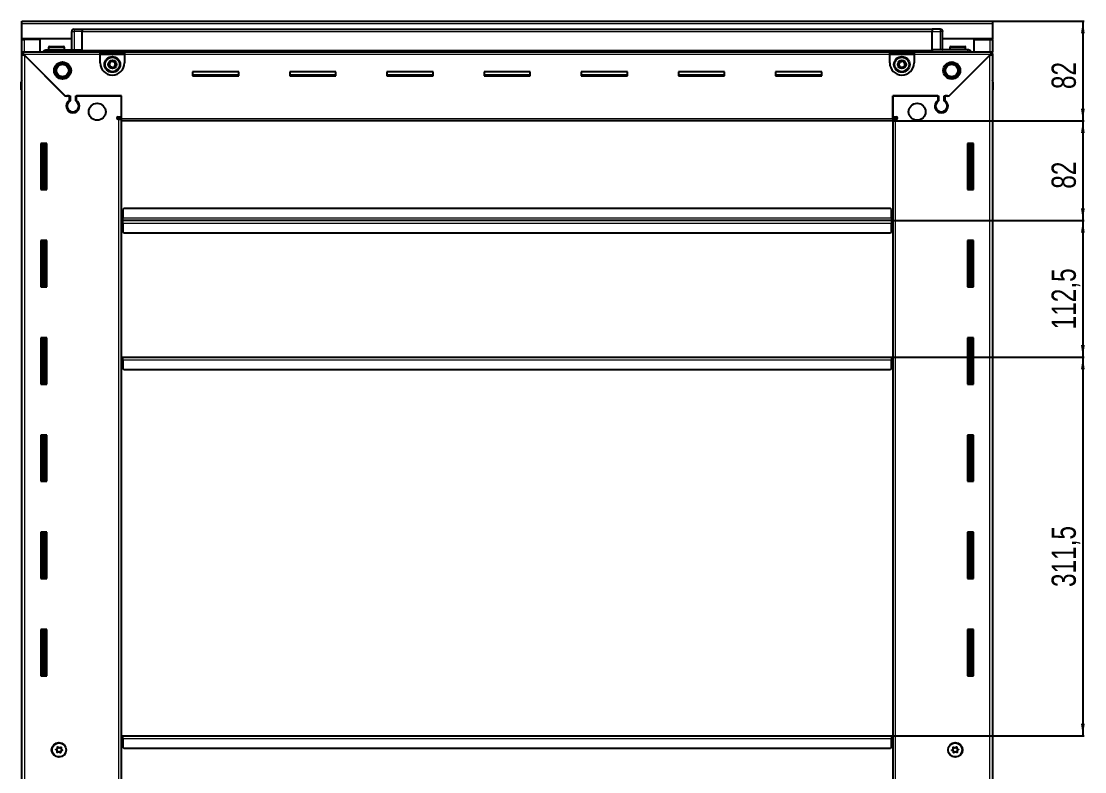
# Model space of a CAD drawing. Header units: millimetres. Extents: x 775 to 4688, y -1086 to 2234.
# Drawn here: x 3813 to 4688, y 1476 to 2093 of the extents above; entities that cross this region are included whole.
import ezdxf

# ---------------------------------------------------------------- set-up
doc = ezdxf.new("R2010")
doc.units = ezdxf.units.MM
doc.layers.add('FORMAT', color=7, linetype='Continuous')
doc.styles.add('SLDTEXTSTYLE0', font='TXT', dxfattribs={"width": 0.75})
doc.dimstyles.new('SLDDIMSTYLE0', dxfattribs={"dimtxt": 20, "dimasz": 10, "dimexe": 0, "dimexo": 0.0625, "dimgap": 5, "dimtad": 2, "dimdec": 1, "dimrnd": 1e-09, "dimzin": 12, "dimdsep": 46, "dimtxsty": 'SLDTEXTSTYLE0', "dimsah": 1, "dimcen": 0.09, "dimadec": 0, "dimazin": 3, "dimtfac": 1, "dimtofl": 0, "dimtmove": 0, "dimatfit": 3, "dimfxl": 0, "dimfrac": 2, "dimtolj": 1, "dimtzin": 12, "dimarcsym": 0})

# ---------------------------------------------------------------- blocks, each defined once
blk = doc.blocks.new('_D_6')
at = {"layer": 'FORMAT'}
for p, q in [((4612.15, 2093.43), (4687.64, 2093.43)), ((4686.64, 2093.43), (4686.64, 2011.43)), ((4530.15, 2011.43), (4687.64, 2011.43))]:
    blk.add_line(p, q, dxfattribs=at)
for points in [[(4686.64, 2093.43), (4685.1, 2083.43), (4688.18, 2083.43)], [(4686.64, 2011.43), (4688.18, 2021.43), (4685.1, 2021.43)]]:
    blk.add_solid(points, dxfattribs=at)
at = {"layer": 'FORMAT', "insert": (4660.86, 2037.66), "char_height": 20, "attachment_point": 1, "rotation": 90, "style": 'SLDTEXTSTYLE0'}
blk.add_mtext('82', dxfattribs=at)
blk = doc.blocks.new('_D_7')
at = {"layer": 'FORMAT'}
for p, q in [((4530.15, 2011.43), (4687.64, 2011.43)), ((4686.64, 2011.43), (4686.64, 1929.43)), ((4529.15, 1929.43), (4687.64, 1929.43))]:
    blk.add_line(p, q, dxfattribs=at)
for points in [[(4686.64, 2011.43), (4685.1, 2001.43), (4688.18, 2001.43)], [(4686.64, 1929.43), (4688.18, 1939.43), (4685.1, 1939.43)]]:
    blk.add_solid(points, dxfattribs=at)
at = {"layer": 'FORMAT', "insert": (4660.86, 1955.66), "char_height": 20, "attachment_point": 1, "rotation": 90, "style": 'SLDTEXTSTYLE0'}
blk.add_mtext('82', dxfattribs=at)
blk = doc.blocks.new('_D_8')
at = {"layer": 'FORMAT'}
for p, q in [((4529.15, 1929.43), (4687.64, 1929.43)), ((4686.64, 1929.43), (4686.64, 1816.93)), ((4529.15, 1816.93), (4687.64, 1816.93))]:
    blk.add_line(p, q, dxfattribs=at)
for points in [[(4686.64, 1929.43), (4685.1, 1919.43), (4688.18, 1919.43)], [(4686.64, 1816.93), (4688.18, 1826.93), (4685.1, 1826.93)]]:
    blk.add_solid(points, dxfattribs=at)
at = {"layer": 'FORMAT', "insert": (4660.86, 1839.93), "char_height": 20, "attachment_point": 1, "rotation": 90, "style": 'SLDTEXTSTYLE0'}
blk.add_mtext('112,5', dxfattribs=at)
blk = doc.blocks.new('_D_9')
at = {"layer": 'FORMAT'}
for p, q in [((4529.15, 1816.93), (4687.64, 1816.93)), ((4686.64, 1816.93), (4686.64, 1505.43)), ((4529.15, 1505.43), (4687.64, 1505.43))]:
    blk.add_line(p, q, dxfattribs=at)
for points in [[(4686.64, 1816.93), (4685.1, 1806.93), (4688.18, 1806.93)], [(4686.64, 1505.43), (4688.18, 1515.43), (4685.1, 1515.43)]]:
    blk.add_solid(points, dxfattribs=at)
at = {"layer": 'FORMAT', "insert": (4660.86, 1627.93), "char_height": 20, "attachment_point": 1, "rotation": 90, "style": 'SLDTEXTSTYLE0'}
blk.add_mtext('311,5', dxfattribs=at)

msp = doc.modelspace()

# ---------------------------------------------------------------- linework, layer by layer
at = {"color": 7, "linetype": 'Continuous', "lineweight": 25}
for p, q in [((3813.14, 2093.43), (4612.14, 2093.43)), ((3813.14, 2091.33), (3813.14, 2093.43)), ((4612.14, 2093.43), (4612.14, 2091.33)), ((3813.14, 2078.93), (3813.14, 2091.33)), ((3854.14, 2069.93), (3854.14, 2084.93)), ((3854.82, 2086.43), (3854.82, 2086.43)), ((3856.14, 2086.93), (3862.64, 2086.93)), ((3856.14, 2086.93), (3862.64, 2086.93)), ((3862.64, 2086.93), (3862.64, 2086.93)), ((3862.64, 2086.93), (3862.64, 2086.93)), ((3862.64, 2086.93), (3862.64, 2084.93)), ((4562.64, 2086.78), (3862.64, 2086.78)), ((3862.64, 2069.93), (3862.64, 2084.93)), ((4562.64, 2086.93), (4562.64, 2086.93)), ((4569.14, 2086.93), (4562.64, 2086.93)), ((4569.14, 2086.93), (4562.64, 2086.93)), ((4562.64, 2086.93), (4562.64, 2084.93)), ((4562.64, 2069.93), (4562.64, 2084.93)), ((4571.14, 2084.93), (4571.14, 2084.93)), ((4571.14, 2069.93), (4571.14, 2084.93)), ((4612.14, 2091.33), (4612.14, 2078.93)), ((3854.14, 2078.93), (3813.14, 2078.93)), ((3813.14, 2078.43), (3813.14, 2078.93)), ((3813.14, 2078.43), (3815.24, 2078.43)), ((3813.14, 2068.18), (3813.14, 2078.43)), ((3814.64, 2078.43), (3814.64, 2078.93)), ((3828.14, 2078.43), (3815.24, 2078.43)), ((3828.14, 2068.18), (3828.14, 2078.43)), ((4612.14, 2078.93), (4571.14, 2078.93)), ((4597.14, 2068.18), (4597.14, 2078.43)), ((4597.14, 2078.43), (4610.04, 2078.43)), ((4610.04, 2078.43), (4612.14, 2078.43)), ((4610.64, 2078.43), (4610.64, 2078.93)), ((4612.14, 2078.43), (4612.14, 2078.93)), ((4612.14, 2078.43), (4612.14, 2068.18)), ((3813.14, 2066.68), (3813.14, 2068.18)), ((3813.14, 2068.18), (3814.14, 2068.18)), ((3813.14, 2066.18), (3813.14, 2066.68)), ((3813.14, 2066.68), (3814.14, 2066.68)), ((3814.14, 2066.68), (3814.14, 2068.18)), ((3814.14, 2068.18), (3877.64, 2068.18)), ((3833.64, 2069.93), (3862.64, 2069.93)), ((3835.14, 2071.83), (3835.14, 2069.93)), ((3835.94, 2072.63), (3847.34, 2072.63)), ((3848.14, 2069.93), (3848.14, 2071.83)), ((3862.64, 2069.93), (3862.64, 2069.43)), ((3862.64, 2068.78), (4562.64, 2068.78)), ((3877.64, 2066.08), (3877.64, 2068.18)), ((3877.64, 2068.18), (3897.64, 2068.18)), ((3877.64, 2066.68), (3897.64, 2066.68)), ((3897.64, 2068.18), (4527.64, 2068.18)), ((3897.64, 2068.18), (3897.64, 2066.08)), ((4527.64, 2066.08), (4527.64, 2068.18)), ((4527.64, 2068.18), (4547.64, 2068.18)), ((4527.64, 2066.68), (4547.64, 2066.68)), ((4547.64, 2068.18), (4611.14, 2068.18)), ((4547.64, 2068.18), (4547.64, 2066.08)), ((4562.64, 2069.93), (4562.64, 2069.43)), ((4591.64, 2069.93), (4562.64, 2069.93)), ((4577.14, 2071.83), (4577.14, 2069.93)), ((4577.94, 2072.63), (4589.34, 2072.63)), ((4590.14, 2069.93), (4590.14, 2071.83)), ((4611.14, 2066.68), (4611.14, 2068.18)), ((4611.14, 2068.18), (4612.14, 2068.18)), ((4611.14, 2066.68), (4612.14, 2066.68)), ((4612.14, 2066.68), (4612.14, 2068.18)), ((4612.14, 2066.68), (4612.14, 2066.18)), ((3813.14, 921.68), (3813.14, 2066.18)), ((3814.64, 2066.18), (3813.14, 2066.18)), ((3814.74, 2066.08), (3848.64, 2032.18)), ((3849.34, 2031.48), (3815.24, 2065.58)), ((3877.64, 2059.18), (3877.64, 2066.08)), ((3897.64, 2066.08), (3897.64, 2059.18)), ((4527.64, 2059.18), (4527.64, 2066.08)), ((4547.64, 2066.08), (4547.64, 2059.18)), ((4610.04, 2065.58), (4575.94, 2031.48)), ((4576.64, 2032.18), (4610.54, 2066.08)), ((4610.64, 2066.18), (4612.14, 2066.18)), ((4612.14, 2066.18), (4612.14, 921.68)), ((3991.64, 2051.93), (3953.64, 2051.93)), ((3953.64, 2051.93), (3953.64, 2048.43)), ((3991.64, 2049.18), (3953.64, 2049.18)), ((3991.64, 2048.43), (3991.64, 2051.93)), ((4071.64, 2051.93), (4033.64, 2051.93)), ((4033.64, 2051.93), (4033.64, 2048.43)), ((4071.64, 2049.18), (4033.64, 2049.18)), ((4071.64, 2048.43), (4071.64, 2051.93)), ((4151.64, 2051.93), (4113.64, 2051.93)), ((4113.64, 2051.93), (4113.64, 2048.43)), ((4151.64, 2049.18), (4113.64, 2049.18)), ((4151.64, 2048.43), (4151.64, 2051.93)), ((4231.64, 2051.93), (4193.64, 2051.93)), ((4193.64, 2051.93), (4193.64, 2048.43)), ((4231.64, 2049.18), (4193.64, 2049.18)), ((4231.64, 2048.43), (4231.64, 2051.93)), ((4311.64, 2051.93), (4273.64, 2051.93)), ((4273.64, 2051.93), (4273.64, 2048.43)), ((4311.64, 2049.18), (4273.64, 2049.18)), ((4311.64, 2048.43), (4311.64, 2051.93)), ((4391.64, 2051.93), (4353.64, 2051.93)), ((4353.64, 2051.93), (4353.64, 2048.43)), ((4391.64, 2049.18), (4353.64, 2049.18)), ((4391.64, 2048.43), (4391.64, 2051.93)), ((4471.64, 2051.93), (4433.64, 2051.93)), ((4433.64, 2051.93), (4433.64, 2048.43)), ((4471.64, 2049.18), (4433.64, 2049.18)), ((4471.64, 2048.43), (4471.64, 2051.93)), ((3812.64, 2043.43), (3812.64, 2036.93)), ((3812.64, 2036.93), (3812.64, 2043.43)), ((3953.64, 2048.43), (3991.64, 2048.43)), ((4033.64, 2048.43), (4071.64, 2048.43)), ((4113.64, 2048.43), (4151.64, 2048.43)), ((4193.64, 2048.43), (4231.64, 2048.43)), ((4273.64, 2048.43), (4311.64, 2048.43)), ((4353.64, 2048.43), (4391.64, 2048.43)), ((4433.64, 2048.43), (4471.64, 2048.43)), ((4612.14, 2044.76), (4612.14, 2044.76)), ((4612.64, 2043.43), (4612.64, 2036.93)), ((4612.64, 2036.93), (4612.64, 2043.43)), ((3812.64, 2036.93), (3812.64, 2036.93)), ((3813.14, 2036.93), (3812.64, 2036.93)), ((3812.79, 2036.93), (3812.79, 950.93)), ((3848.64, 2032.18), (3852.84, 2032.18)), ((3850.04, 2032.18), (3849.34, 2031.48)), ((3852.14, 2032.18), (3850.04, 2032.18)), ((3852.14, 2032.18), (3852.14, 2028.29)), ((3852.84, 2032.18), (3852.84, 2027.9)), ((3857.44, 2032.18), (3895.14, 2032.18)), ((3857.44, 2027.9), (3857.44, 2032.18)), ((3858.14, 2028.29), (3858.14, 2032.18)), ((3895.14, 2032.18), (3858.14, 2032.18)), ((3895.14, 2013.53), (3895.14, 2032.18)), ((3895.14, 2014.93), (3895.14, 2032.18)), ((4530.14, 2032.18), (4567.84, 2032.18)), ((4530.14, 2013.53), (4530.14, 2032.18)), ((4530.14, 2032.18), (4530.14, 2014.93)), ((4567.14, 2032.18), (4530.14, 2032.18)), ((4567.14, 2032.18), (4567.14, 2028.29)), ((4567.84, 2032.18), (4567.84, 2027.9)), ((4572.44, 2032.18), (4576.64, 2032.18)), ((4572.44, 2027.9), (4572.44, 2032.18)), ((4575.24, 2032.18), (4573.14, 2032.18)), ((4573.14, 2028.29), (4573.14, 2032.18)), ((4575.94, 2031.48), (4575.24, 2032.18)), ((4612.14, 2036.93), (4612.64, 2036.93)), ((4612.49, 950.93), (4612.49, 2036.93)), ((4612.64, 2036.93), (4612.64, 2036.93)), ((4612.64, 2036.93), (4612.64, 2036.93)), ((3853.14, 2019.32), (3853.14, 2018.56)), ((3892.29, 2014.93), (3895.14, 2014.93)), ((3895.14, 2013.93), (3893.14, 2013.93)), ((3893.14, 2013.93), (3893.14, 2012.93)), ((4530.14, 2014.93), (4532.99, 2014.93)), ((4532.14, 2013.93), (4530.14, 2013.93)), ((4532.14, 2012.93), (4532.14, 2013.93)), ((4572.14, 2019.32), (4572.14, 2018.56)), ((3893.04, 2012.93), (3892.29, 2012.93)), ((3893.04, 2012.93), (3895.14, 2012.93)), ((3895.14, 2011.43), (3895.14, 2013.53)), ((4530.14, 2011.43), (3895.14, 2011.43)), ((3895.14, 976.43), (3895.14, 2011.43)), ((4530.14, 2013.53), (4530.14, 2011.43)), ((4530.14, 2012.93), (4532.24, 2012.93)), ((4530.14, 2011.43), (4530.14, 976.43)), ((4532.99, 2012.93), (4532.24, 2012.93)), ((3833.64, 1992.93), (3828.64, 1992.93)), ((3828.64, 1992.93), (3828.64, 1954.93)), ((3830.79, 1954.93), (3830.79, 1992.93)), ((3832.58, 1954.93), (3832.58, 1992.93)), ((3832.62, 1954.93), (3832.62, 1992.93)), ((3833.64, 1954.93), (3833.64, 1992.93)), ((4591.64, 1992.93), (4591.64, 1954.93)), ((4596.64, 1992.93), (4591.64, 1992.93)), ((4592.66, 1992.93), (4592.66, 1954.93)), ((4592.7, 1992.93), (4592.7, 1954.93)), ((4594.49, 1992.93), (4594.49, 1954.93)), ((4596.64, 1954.93), (4596.64, 1992.93)), ((3828.64, 1954.93), (3833.64, 1954.93)), ((4591.64, 1954.93), (4596.64, 1954.93)), ((3897.14, 1939.43), (3896.14, 1938.43)), ((3896.14, 1938.43), (3896.14, 1931.53)), ((4528.14, 1939.43), (3897.14, 1939.43)), ((4529.14, 1938.43), (4528.14, 1939.43)), ((4529.14, 1931.53), (4529.14, 1938.43)), ((3895.89, 1929.43), (3895.14, 1929.43)), ((3896.14, 1932.28), (3895.89, 1932.28)), ((3895.89, 1932.28), (3895.89, 1929.43)), ((3895.89, 1929.43), (3895.89, 1926.58)), ((3895.89, 1926.58), (3896.14, 1926.58)), ((3896.14, 1929.43), (3896.14, 1931.53)), ((3896.14, 1927.33), (3896.14, 1929.43)), ((4529.14, 1929.43), (3896.14, 1929.43)), ((3896.14, 1927.33), (3896.14, 1920.43)), ((4529.39, 1932.28), (4529.14, 1932.28)), ((4529.14, 1931.53), (4529.14, 1929.43)), ((4529.14, 1929.43), (4529.14, 1927.33)), ((4529.14, 1920.43), (4529.14, 1927.33)), ((4529.14, 1926.58), (4529.39, 1926.58)), ((4529.39, 1929.43), (4529.39, 1932.28)), ((4529.39, 1926.58), (4529.39, 1929.43)), ((4530.14, 1929.43), (4529.39, 1929.43)), ((3896.14, 1920.43), (3897.14, 1919.43)), ((3897.14, 1919.43), (4528.14, 1919.43)), ((4528.14, 1919.43), (4529.14, 1920.43)), ((3833.64, 1912.93), (3828.64, 1912.93)), ((3828.64, 1912.93), (3828.64, 1874.93)), ((3830.79, 1874.93), (3830.79, 1912.93)), ((3832.58, 1874.93), (3832.58, 1912.93)), ((3832.62, 1874.93), (3832.62, 1912.93)), ((3833.64, 1874.93), (3833.64, 1912.93)), ((4591.64, 1912.93), (4591.64, 1874.93)), ((4596.64, 1912.93), (4591.64, 1912.93)), ((4592.66, 1912.93), (4592.66, 1874.93)), ((4592.7, 1912.93), (4592.7, 1874.93)), ((4594.49, 1912.93), (4594.49, 1874.93)), ((4596.64, 1874.93), (4596.64, 1912.93)), ((3828.64, 1874.93), (3833.64, 1874.93)), ((4591.64, 1874.93), (4596.64, 1874.93)), ((3833.64, 1832.93), (3828.64, 1832.93)), ((3828.64, 1832.93), (3828.64, 1794.93)), ((3830.79, 1794.93), (3830.79, 1832.93)), ((3832.58, 1794.93), (3832.58, 1832.93)), ((3832.62, 1794.93), (3832.62, 1832.93)), ((3833.64, 1794.93), (3833.64, 1832.93)), ((4591.64, 1832.93), (4591.64, 1794.93)), ((4596.64, 1832.93), (4591.64, 1832.93)), ((4592.66, 1832.93), (4592.66, 1794.93)), ((4592.7, 1832.93), (4592.7, 1794.93)), ((4594.49, 1832.93), (4594.49, 1794.93)), ((4596.64, 1794.93), (4596.64, 1832.93)), ((3895.14, 1816.93), (3895.89, 1816.93)), ((3895.89, 1816.93), (3895.89, 1814.08)), ((3895.89, 1814.08), (3896.14, 1814.08)), ((3896.14, 1816.93), (4529.14, 1816.93)), ((3896.14, 1814.83), (3896.14, 1816.93)), ((3896.14, 1814.83), (3896.14, 1807.93)), ((4529.14, 1816.93), (4529.14, 1814.83)), ((4529.14, 1807.93), (4529.14, 1814.83)), ((4529.14, 1814.08), (4529.39, 1814.08)), ((4529.39, 1814.08), (4529.39, 1816.93)), ((4529.39, 1816.93), (4530.14, 1816.93)), ((3896.14, 1807.93), (3897.14, 1806.93)), ((3897.14, 1806.93), (4528.14, 1806.93)), ((4528.14, 1806.93), (4529.14, 1807.93)), ((3828.64, 1794.93), (3833.64, 1794.93)), ((4591.64, 1794.93), (4596.64, 1794.93)), ((3833.64, 1752.93), (3828.64, 1752.93)), ((3828.64, 1752.93), (3828.64, 1714.93)), ((3830.79, 1714.93), (3830.79, 1752.93)), ((3832.58, 1714.93), (3832.58, 1752.93)), ((3832.62, 1714.93), (3832.62, 1752.93)), ((3833.64, 1714.93), (3833.64, 1752.93)), ((4591.64, 1752.93), (4591.64, 1714.93)), ((4596.64, 1752.93), (4591.64, 1752.93)), ((4592.66, 1752.93), (4592.66, 1714.93)), ((4592.7, 1752.93), (4592.7, 1714.93)), ((4594.49, 1752.93), (4594.49, 1714.93)), ((4596.64, 1714.93), (4596.64, 1752.93)), ((3828.64, 1714.93), (3833.64, 1714.93)), ((4591.64, 1714.93), (4596.64, 1714.93)), ((3833.64, 1672.93), (3828.64, 1672.93)), ((3828.64, 1672.93), (3828.64, 1634.93)), ((3830.79, 1634.93), (3830.79, 1672.93)), ((3832.58, 1634.93), (3832.58, 1672.93)), ((3832.62, 1634.93), (3832.62, 1672.93)), ((3833.64, 1634.93), (3833.64, 1672.93)), ((4591.64, 1672.93), (4591.64, 1634.93)), ((4596.64, 1672.93), (4591.64, 1672.93)), ((4592.66, 1672.93), (4592.66, 1634.93)), ((4592.7, 1672.93), (4592.7, 1634.93)), ((4594.49, 1672.93), (4594.49, 1634.93)), ((4596.64, 1634.93), (4596.64, 1672.93)), ((3828.64, 1634.93), (3833.64, 1634.93)), ((4591.64, 1634.93), (4596.64, 1634.93)), ((3833.64, 1592.93), (3828.64, 1592.93)), ((3828.64, 1592.93), (3828.64, 1554.93)), ((3830.79, 1554.93), (3830.79, 1592.93)), ((3832.58, 1554.93), (3832.58, 1592.93)), ((3832.62, 1554.93), (3832.62, 1592.93)), ((3833.64, 1554.93), (3833.64, 1592.93)), ((4591.64, 1592.93), (4591.64, 1554.93)), ((4596.64, 1592.93), (4591.64, 1592.93)), ((4592.66, 1592.93), (4592.66, 1554.93)), ((4592.7, 1592.93), (4592.7, 1554.93)), ((4594.49, 1592.93), (4594.49, 1554.93)), ((4596.64, 1554.93), (4596.64, 1592.93)), ((3828.64, 1554.93), (3833.64, 1554.93)), ((4591.64, 1554.93), (4596.64, 1554.93)), ((3895.14, 1505.43), (3895.89, 1505.43)), ((3895.89, 1505.43), (3895.89, 1502.58)), ((3895.89, 1502.58), (3896.14, 1502.58)), ((3896.14, 1503.33), (3896.14, 1505.43)), ((3896.14, 1505.43), (4529.14, 1505.43)), ((3896.14, 1503.33), (3896.14, 1496.43)), ((4529.14, 1505.43), (4529.14, 1503.33)), ((4529.14, 1496.43), (4529.14, 1503.33)), ((4529.14, 1502.58), (4529.39, 1502.58)), ((4529.39, 1502.58), (4529.39, 1505.43)), ((4529.39, 1505.43), (4530.14, 1505.43)), ((3896.14, 1496.43), (3897.14, 1495.43)), ((3897.14, 1495.43), (4528.14, 1495.43)), ((4528.14, 1495.43), (4529.14, 1496.43))]:
    msp.add_line(p, q, dxfattribs=at)
at = {"color": 8, "linetype": 'Continuous', "lineweight": 18}
for p, q in [((4612.14, 2091.33), (3813.14, 2091.33)), ((3854.14, 2084.93), (3856.14, 2084.93)), ((3856.14, 2086.93), (3856.14, 2084.93)), ((3856.14, 2084.93), (3856.14, 2069.93)), ((3862.64, 2084.93), (3856.14, 2084.93)), ((4562.64, 2084.78), (3862.64, 2084.78)), ((4562.64, 2084.93), (4569.14, 2084.93)), ((4569.14, 2086.93), (4569.14, 2084.93)), ((4569.14, 2084.93), (4569.14, 2069.93)), ((4571.14, 2084.93), (4569.14, 2084.93)), ((3815.24, 2078.43), (3815.24, 2078.93)), ((3815.24, 2068.18), (3815.24, 2078.43)), ((4610.04, 2078.93), (4610.04, 2078.43)), ((4610.04, 2078.43), (4610.04, 2068.18)), ((3835.14, 2071.83), (3848.14, 2071.83)), ((4562.64, 2069.43), (3862.64, 2069.43)), ((4562.64, 2068.2), (3862.64, 2068.2)), ((4577.14, 2071.83), (4590.14, 2071.83)), ((3877.64, 2066.08), (3814.74, 2066.08)), ((3815.24, 2065.58), (3815.24, 922.28)), ((3877.64, 2066.08), (3897.64, 2066.08)), ((4527.64, 2066.08), (3897.64, 2066.08)), ((4527.64, 2066.08), (4547.64, 2066.08)), ((4610.54, 2066.08), (4547.64, 2066.08)), ((4610.04, 922.28), (4610.04, 2065.58)), ((3813.14, 2043.43), (3812.64, 2043.43)), ((4612.14, 2043.43), (4612.64, 2043.43)), ((3893.04, 974.93), (3893.04, 2012.93)), ((3895.14, 2013.53), (4530.14, 2013.53)), ((4532.24, 2012.93), (4532.24, 974.93)), ((3830.14, 1992.93), (3830.14, 1954.93)), ((3831.37, 1992.93), (3831.37, 1954.93)), ((4593.9, 1954.93), (4593.9, 1992.93)), ((4595.14, 1954.93), (4595.14, 1992.93)), ((4529.14, 1931.53), (3896.14, 1931.53)), ((3896.14, 1927.33), (4529.14, 1927.33)), ((3830.14, 1912.93), (3830.14, 1874.93)), ((3831.37, 1912.93), (3831.37, 1874.93)), ((4593.9, 1874.93), (4593.9, 1912.93)), ((4595.14, 1874.93), (4595.14, 1912.93)), ((3830.14, 1832.93), (3830.14, 1794.93)), ((3831.37, 1832.93), (3831.37, 1794.93)), ((4593.9, 1794.93), (4593.9, 1832.93)), ((4595.14, 1794.93), (4595.14, 1832.93)), ((3896.14, 1814.83), (4529.14, 1814.83)), ((3830.14, 1752.93), (3830.14, 1714.93)), ((3831.37, 1752.93), (3831.37, 1714.93)), ((4593.9, 1714.93), (4593.9, 1752.93)), ((4595.14, 1714.93), (4595.14, 1752.93)), ((3830.14, 1672.93), (3830.14, 1634.93)), ((3831.37, 1672.93), (3831.37, 1634.93)), ((4593.9, 1634.93), (4593.9, 1672.93)), ((4595.14, 1634.93), (4595.14, 1672.93)), ((3830.14, 1592.93), (3830.14, 1554.93)), ((3831.37, 1592.93), (3831.37, 1554.93)), ((4593.9, 1554.93), (4593.9, 1592.93)), ((4595.14, 1554.93), (4595.14, 1592.93)), ((3896.14, 1503.33), (4529.14, 1503.33))]:
    msp.add_line(p, q, dxfattribs=at)
at = {"color": 7, "linetype": 'Continuous', "lineweight": 25, "flags": 128}
msp.add_lwpolyline([(4570.99, 2085.69), (4571.1, 2085.32), (4571.14, 2084.93)], dxfattribs=at)
at = {"color": 7, "linetype": 'Continuous', "lineweight": 25}
for centre, radius in [((3846.64, 2052.93), 7), ((3846.64, 2052.93), 6.02), ((3846.64, 2052.93), 5.1), ((3887.64, 2057.93), 6.5), ((3887.64, 2057.93), 3.46), ((4537.64, 2057.93), 6.5), ((4537.64, 2057.93), 3.46), ((4578.64, 2052.93), 7), ((4578.64, 2052.93), 6.02), ((4578.64, 2052.93), 5.1), ((3875.14, 2018.93), 7), ((4550.14, 2018.93), 7), ((3843.64, 1493.93), 6), ((3843.79, 1493.93), 5.79), ((4581.64, 1493.93), 6), ((4581.49, 1493.93), 5.79), ((3843.79, 1493.93), 1.85), ((4581.49, 1493.93), 1.85)]:
    msp.add_circle(centre, radius, dxfattribs=at)
at = {"color": 8, "linetype": 'Continuous', "lineweight": 18}
for centre in [(3887.64, 2057.93), (4537.64, 2057.93)]:
    msp.add_circle(centre, 5.7, dxfattribs=at)
at = {"color": 7, "linetype": 'Continuous', "lineweight": 25}
for centre, radius, start, end in [((3856.14, 2084.93), 2, 90, 180), ((4569.14, 2084.93), 2, 0, 90), ((3835.94, 2071.83), 0.8, 90, 180), ((3847.34, 2071.83), 0.8, 0, 90), ((3853.94, 2070.13), 0.2, 270, 0), ((4571.34, 2070.13), 0.2, 180, 270), ((4577.94, 2071.83), 0.8, 90, 180), ((4589.34, 2071.83), 0.8, 0, 90), ((3887.64, 2059.18), 10, 180, 270), ((3887.64, 2057.93), 2.5, 134.01559, 194.01559), ((3887.64, 2057.93), 2.5, 74.01559, 134.01559), ((3887.64, 2059.18), 10, 270, 0), ((3887.64, 2057.93), 2.5, 14.01559, 74.01559), ((3887.64, 2057.93), 2.5, 314.01559, 14.01559), ((4537.64, 2059.18), 10, 180, 270), ((4537.64, 2057.93), 2.5, 160.11158, 220.11158), ((4537.64, 2057.93), 2.5, 100.11158, 160.11158), ((4537.64, 2057.93), 2.5, 40.11158, 100.11158), ((4537.64, 2059.18), 10, 270, 0), ((4537.64, 2057.93), 2.5, 340.11158, 40.11158), ((3887.64, 2057.93), 2.5, 194.01559, 254.01559), ((3887.64, 2057.93), 2.5, 254.01559, 314.01559), ((4537.64, 2057.93), 2.5, 220.11158, 280.11158), ((4537.64, 2057.93), 2.5, 280.11158, 340.11158), ((3814.64, 2043.43), 2, 138.57492, 180), ((3814.64, 2043.43), 2, 138.59038, 180), ((4610.64, 2043.43), 2, 33.78451, 41.40962), ((4610.64, 2043.43), 2, 0, 41.39416), ((4610.64, 2043.43), 2, 360, 19.56674), ((3855.14, 2023.68), 5.5, 123.05573, 56.94427), ((3855.14, 2023.68), 4.8, 118.63099, 61.36901), ((4570.14, 2023.68), 5.5, 123.05573, 56.94427), ((4570.14, 2023.68), 4.8, 118.63099, 61.36901), ((3892.29, 2013.93), 1, 90, 270), ((4532.99, 2013.93), 1, 270, 90)]:
    msp.add_arc(centre, radius, start, end, dxfattribs=at)
for points, knots in [([(3814.74, 2066.08), (3814.69, 2066.34), (3814.6, 2066.83), (3814.47, 2067.47), (3814.34, 2067.94), (3814.23, 2068.16), (3814.16, 2068.18), (3814.14, 2068.18)], [0, 0, 0, 0, 0.230255, 0.448522, 0.666786, 0.88505, 1, 1, 1, 1]), ([(3830.42, 2068.18), (3830.54, 2068.38), (3830.93, 2069.03), (3832.09, 2069.74), (3833.12, 2069.87), (3833.64, 2069.93)], [0, 0, 0, 0, 0.18225, 0.591125, 1, 1, 1, 1]), ([(3862.64, 2069.93), (3862.64, 2069.9), (3862.64, 2069.82), (3862.64, 2069.2), (3862.64, 2068.62), (3862.64, 2068.23), (3862.64, 2068.2)], [0, 0, 0, 0, 0.3242788, 0.6485576, 0.9728365, 1, 1, 1, 1]), ([(4562.64, 2069.93), (4562.64, 2069.9), (4562.64, 2069.82), (4562.64, 2069.2), (4562.64, 2068.64), (4562.64, 2068.27), (4562.64, 2068.26)], [0, 0, 0, 0, 0.330266, 0.660532, 0.990799, 1, 1, 1, 1]), ([(4594.85, 2068.18), (4594.73, 2068.38), (4594.35, 2069.03), (4593.19, 2069.74), (4592.16, 2069.87), (4591.64, 2069.93)], [0, 0, 0, 0, 0.18225, 0.591125, 1, 1, 1, 1]), ([(4611.14, 2068.18), (4611.09, 2068.16), (4611, 2068.11), (4610.87, 2067.71), (4610.74, 2067.15), (4610.63, 2066.57), (4610.56, 2066.21), (4610.54, 2066.08)], [0, 0, 0, 0, 0.2302553, 0.4485219, 0.6667858, 0.8850496, 1, 1, 1, 1]), ([(3813.14, 2066.18), (3813.17, 2066.14), (3813.22, 2066.05), (3813.61, 2065.91), (3814.17, 2065.78), (3814.75, 2065.67), (3815.11, 2065.61), (3815.24, 2065.58)], [0, 0, 0, 0, 0.230255, 0.448522, 0.666786, 0.88505, 1, 1, 1, 1]), ([(3884.86, 2058.73), (3885.23, 2059.09), (3885.93, 2059.76), (3886.62, 2060.42), (3886.94, 2060.73)], [0, 0, 0, 0, 0.534686, 1, 1, 1, 1]), ([(3885.56, 2055.93), (3885.48, 2056.26), (3885.28, 2057.06), (3885.04, 2058.03), (3884.89, 2058.61), (3884.86, 2058.73)], [0, 0, 0, 0, 0.362901, 0.866875, 1, 1, 1, 1]), ([(3886.94, 2060.73), (3887.44, 2060.59), (3888.36, 2060.33), (3889.29, 2060.06), (3889.71, 2059.94)], [0, 0, 0, 0, 0.534686, 1, 1, 1, 1]), ([(3889.71, 2059.94), (3889.75, 2059.82), (3889.89, 2059.24), (3890.13, 2058.27), (3890.33, 2057.47), (3890.41, 2057.14)], [0, 0, 0, 0, 0.1331247, 0.6370994, 1, 1, 1, 1]), ([(4534.8, 2057.43), (4534.84, 2057.54), (4535.04, 2058.11), (4535.38, 2059.04), (4535.66, 2059.82), (4535.78, 2060.14)], [0, 0, 0, 0, 0.133125, 0.637099, 1, 1, 1, 1]), ([(4535.78, 2060.14), (4536.29, 2060.23), (4537.24, 2060.4), (4538.18, 2060.57), (4538.62, 2060.65)], [0, 0, 0, 0, 0.5346859, 1, 1, 1, 1]), ([(4538.62, 2060.65), (4538.95, 2060.25), (4539.57, 2059.52), (4540.19, 2058.78), (4540.48, 2058.44)], [0, 0, 0, 0, 0.5346859, 1, 1, 1, 1]), ([(4540.48, 2058.44), (4540.36, 2058.12), (4540.08, 2057.34), (4539.74, 2056.41), (4539.54, 2055.84), (4539.5, 2055.73)], [0, 0, 0, 0, 0.362901, 0.866875, 1, 1, 1, 1]), ([(4610.04, 2065.58), (4610.29, 2065.63), (4610.79, 2065.72), (4611.43, 2065.85), (4611.89, 2065.98), (4612.11, 2066.09), (4612.13, 2066.16), (4612.14, 2066.18)], [0, 0, 0, 0, 0.230255, 0.448522, 0.666786, 0.88505, 1, 1, 1, 1]), ([(3888.34, 2055.13), (3887.84, 2055.28), (3886.91, 2055.54), (3885.99, 2055.81), (3885.56, 2055.93)], [0, 0, 0, 0, 0.534686, 1, 1, 1, 1]), ([(3890.41, 2057.14), (3890.04, 2056.78), (3889.35, 2056.11), (3888.66, 2055.44), (3888.34, 2055.13)], [0, 0, 0, 0, 0.534686, 1, 1, 1, 1]), ([(4536.66, 2055.22), (4536.32, 2055.61), (4535.7, 2056.35), (4535.08, 2057.09), (4534.8, 2057.43)], [0, 0, 0, 0, 0.534686, 1, 1, 1, 1]), ([(4539.5, 2055.73), (4538.99, 2055.64), (4538.04, 2055.47), (4537.1, 2055.3), (4536.66, 2055.22)], [0, 0, 0, 0, 0.534686, 1, 1, 1, 1]), ([(3845.43, 1496.21), (3845.41, 1496.21), (3845.39, 1496.22), (3845.33, 1496.22), (3845.19, 1496.18), (3844.85, 1496.01), (3844.36, 1495.76), (3843.73, 1495.8), (3843.29, 1496.08), (3842.99, 1496.32), (3842.79, 1496.46), (3842.7, 1496.49), (3842.66, 1496.5), (3842.63, 1496.48), (3842.61, 1496.46), (3842.57, 1496.4), (3842.53, 1496.14), (3842.52, 1495.66), (3842.35, 1494.97), (3841.75, 1494.59), (3841.3, 1494.43), (3841.06, 1494.31), (3841.02, 1494.25), (3841, 1494.23), (3841, 1494.19), (3841.02, 1494.16), (3841.04, 1494.12), (3841.1, 1494.07), (3841.28, 1493.93), (3841.6, 1493.72), (3842, 1493.4), (3842.24, 1492.81), (3842.16, 1492.27), (3842.1, 1491.89), (3842.11, 1491.74), (3842.13, 1491.68), (3842.15, 1491.66), (3842.19, 1491.65), (3842.25, 1491.65), (3842.39, 1491.69), (3842.73, 1491.86), (3843.21, 1492.1), (3843.85, 1492.07), (3844.28, 1491.79), (3844.59, 1491.55), (3844.79, 1491.41), (3844.87, 1491.38), (3844.92, 1491.37), (3844.95, 1491.38), (3844.97, 1491.41), (3845.01, 1491.47), (3845.05, 1491.73), (3845.06, 1492.21), (3845.23, 1492.9), (3845.83, 1493.28), (3846.28, 1493.44), (3846.51, 1493.56), (3846.56, 1493.61), (3846.58, 1493.64), (3846.58, 1493.67), (3846.56, 1493.71), (3846.54, 1493.74), (3846.48, 1493.8), (3846.3, 1493.94), (3845.98, 1494.14), (3845.58, 1494.47), (3845.34, 1495.06), (3845.42, 1495.6), (3845.47, 1495.98), (3845.47, 1496.13), (3845.45, 1496.19), (3845.43, 1496.2), (3845.43, 1496.21)], [0, 0, 0, 0, 0.002009, 0.00442, 0.009365, 0.025528, 0.067705, 0.095786, 0.124646, 0.150342, 0.160519, 0.163394, 0.165697, 0.167245, 0.168874, 0.17077, 0.178606, 0.211994, 0.249994, 0.287995, 0.321383, 0.329219, 0.331115, 0.332744, 0.334292, 0.336217, 0.338535, 0.341318, 0.349662, 0.375358, 0.404217, 0.432298, 0.474475, 0.490639, 0.496669, 0.49844, 0.5, 0.502009, 0.50442, 0.509365, 0.525528, 0.567705, 0.595786, 0.624646, 0.650342, 0.660519, 0.663394, 0.665697, 0.667245, 0.668874, 0.67077, 0.678606, 0.711994, 0.749994, 0.787995, 0.821383, 0.829219, 0.831115, 0.832744, 0.834292, 0.836217, 0.838535, 0.841318, 0.849662, 0.875358, 0.904217, 0.932298, 0.974475, 0.990639, 0.996669, 0.99844, 1, 1, 1, 1]), ([(4579.85, 1496.21), (4579.84, 1496.2), (4579.82, 1496.18), (4579.81, 1496.12), (4579.8, 1495.98), (4579.86, 1495.59), (4579.94, 1495.06), (4579.7, 1494.47), (4579.3, 1494.14), (4578.97, 1493.93), (4578.78, 1493.79), (4578.72, 1493.72), (4578.7, 1493.68), (4578.7, 1493.64), (4578.72, 1493.61), (4578.76, 1493.56), (4579, 1493.44), (4579.45, 1493.28), (4580.05, 1492.9), (4580.22, 1492.21), (4580.23, 1491.73), (4580.27, 1491.47), (4580.31, 1491.41), (4580.33, 1491.38), (4580.36, 1491.37), (4580.4, 1491.37), (4580.44, 1491.39), (4580.51, 1491.42), (4580.7, 1491.55), (4580.99, 1491.79), (4581.43, 1492.07), (4582.06, 1492.1), (4582.55, 1491.86), (4582.9, 1491.69), (4583.04, 1491.64), (4583.1, 1491.65), (4583.13, 1491.66), (4583.15, 1491.69), (4583.17, 1491.75), (4583.17, 1491.89), (4583.12, 1492.27), (4583.04, 1492.81), (4583.28, 1493.4), (4583.68, 1493.72), (4584.01, 1493.94), (4584.2, 1494.08), (4584.26, 1494.15), (4584.28, 1494.19), (4584.28, 1494.23), (4584.26, 1494.25), (4584.21, 1494.31), (4583.98, 1494.43), (4583.53, 1494.59), (4582.93, 1494.97), (4582.76, 1495.66), (4582.75, 1496.14), (4582.71, 1496.4), (4582.67, 1496.46), (4582.65, 1496.48), (4582.62, 1496.5), (4582.58, 1496.49), (4582.54, 1496.48), (4582.47, 1496.44), (4582.28, 1496.31), (4581.98, 1496.08), (4581.55, 1495.8), (4580.91, 1495.76), (4580.43, 1496.01), (4580.08, 1496.18), (4579.94, 1496.22), (4579.88, 1496.22), (4579.86, 1496.21), (4579.85, 1496.21)], [0, 0, 0, 0, 0.002009, 0.00442, 0.009365, 0.025528, 0.067705, 0.095786, 0.124646, 0.150342, 0.160519, 0.163394, 0.165697, 0.167245, 0.168874, 0.17077, 0.178606, 0.211994, 0.249994, 0.287995, 0.321383, 0.329219, 0.331115, 0.332744, 0.334292, 0.336217, 0.338535, 0.341318, 0.349662, 0.375358, 0.404217, 0.432298, 0.474475, 0.490639, 0.496669, 0.49844, 0.5, 0.502009, 0.50442, 0.509365, 0.525528, 0.567705, 0.595786, 0.624646, 0.650342, 0.660519, 0.663394, 0.665697, 0.667245, 0.668874, 0.67077, 0.678606, 0.711994, 0.749994, 0.787995, 0.821383, 0.829219, 0.831115, 0.832744, 0.834292, 0.836217, 0.838535, 0.841318, 0.849662, 0.875358, 0.904217, 0.932298, 0.974475, 0.990639, 0.996669, 0.99844, 1, 1, 1, 1])]:
    msp.add_open_spline(points, degree=3, knots=knots, dxfattribs=at)
for points in [[(3814.74, 2066.08), (3814.69, 2066.16), (3814.59, 2066.32), (3814.44, 2066.52), (3814.29, 2066.66), (3814.19, 2066.67), (3814.14, 2066.68)], [(4611.14, 2066.68), (4611.09, 2066.67), (4610.99, 2066.66), (4610.84, 2066.52), (4610.69, 2066.32), (4610.59, 2066.16), (4610.54, 2066.08)], [(3814.64, 2066.18), (3814.65, 2066.13), (3814.67, 2066.03), (3814.8, 2065.88), (3815, 2065.73), (3815.16, 2065.63), (3815.24, 2065.58)], [(4610.04, 2065.58), (4610.12, 2065.63), (4610.27, 2065.73), (4610.47, 2065.88), (4610.61, 2066.03), (4610.63, 2066.13), (4610.64, 2066.18)]]:
    msp.add_open_spline(points, degree=3, dxfattribs=at)
at = {"color": 8, "linetype": 'Continuous', "lineweight": 18}
for points, knots in [([(3833.64, 2069.93), (3833.64, 2069.89), (3833.64, 2069.81), (3833.64, 2069.38), (3833.64, 2068.92), (3833.64, 2068.51), (3833.64, 2068.24), (3833.64, 2068.18)], [0, 0, 0, 0, 0.359753, 0.553414, 0.751185, 0.948956, 1, 1, 1, 1]), ([(4591.64, 2069.93), (4591.64, 2069.89), (4591.64, 2069.81), (4591.64, 2069.38), (4591.64, 2068.92), (4591.64, 2068.51), (4591.64, 2068.24), (4591.64, 2068.18)], [0, 0, 0, 0, 0.3597529, 0.5534142, 0.7511852, 0.9489563, 1, 1, 1, 1])]:
    msp.add_open_spline(points, degree=3, knots=knots, dxfattribs=at)

# ---------------------------------------------------------------- dimensions: what is measured, and where the dimension line sits
at = {"layer": 'FORMAT'}
for base, p1, p2, picture, middle in [((4686.64, 2011.43), (4612.14, 2093.43), (4530.14, 2011.43), '_D_6', (4686.64, 2052.43)), ((4686.64, 1929.43), (4530.14, 2011.43), (4529.14, 1929.43), '_D_7', (4686.64, 1970.43)), ((4686.64, 1816.93), (4529.14, 1929.43), (4529.14, 1816.93), '_D_8', (4686.64, 1873.18)), ((4686.64, 1505.43), (4529.14, 1816.93), (4529.14, 1505.43), '_D_9', (4686.64, 1661.18))]:
    dim = msp.add_linear_dim(base=base, p1=p1, p2=p2, angle=90, dimstyle='SLDDIMSTYLE0', dxfattribs=at)
    dim.commit()
    dim.dimension.update_dxf_attribs({"geometry": picture, "text_midpoint": middle, "dimtype": 160})

doc.saveas('drawing.dxf')
